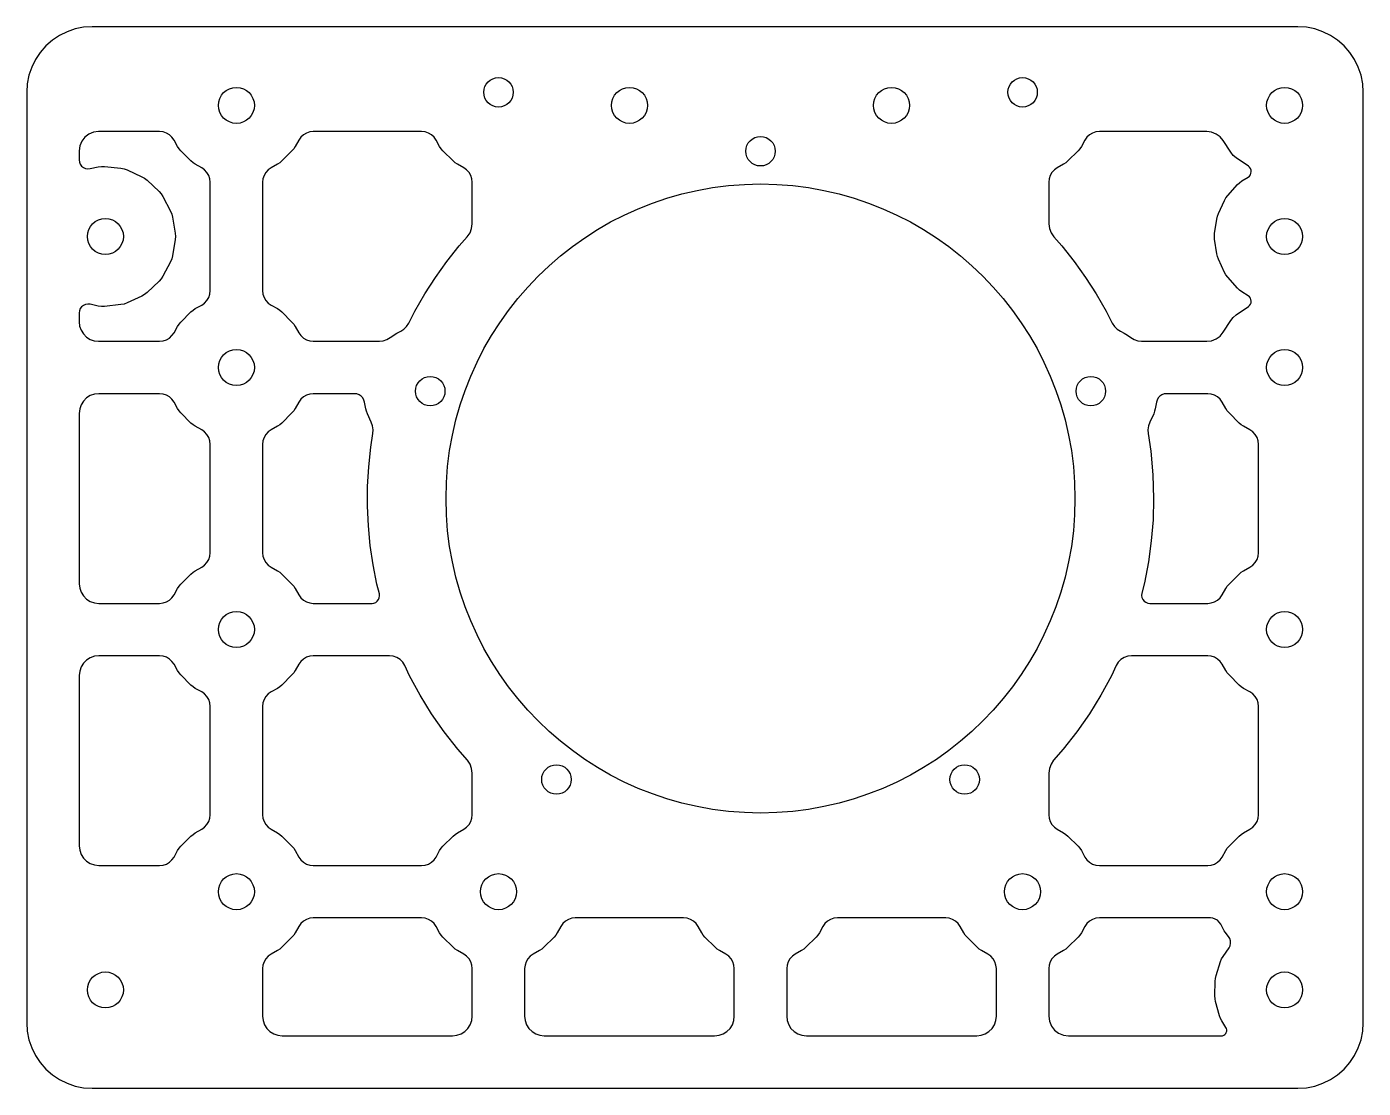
# Model space of a CAD drawing. Header units: millimetres. Extents: x 0 to 204, y 0 to 162.
import ezdxf

# ---------------------------------------------------------------- set-up
doc = ezdxf.new("R2010")
doc.units = ezdxf.units.MM
doc.layers.add('CUT', color=7, linetype='Continuous')

msp = doc.modelspace()

# ---------------------------------------------------------------- linework, layer by layer
at = {"layer": 'CUT'}
for points in [[(0, 10), (0.09, 8.69), (0.34, 7.41), (0.76, 6.17), (1.34, 5), (2.07, 3.91), (2.93, 2.93), (3.91, 2.07), (5, 1.34), (6.17, 0.76), (7.41, 0.34), (8.69, 0.09), (10, 0), (194, 0), (195.31, 0.09), (196.59, 0.34), (197.83, 0.76), (199, 1.34), (200.09, 2.07), (201.07, 2.93), (201.93, 3.91), (202.66, 5), (203.24, 6.17), (203.66, 7.41), (203.91, 8.69), (204, 10), (204, 152), (203.91, 153.31), (203.66, 154.59), (203.24, 155.83), (202.66, 157), (201.93, 158.09), (201.07, 159.07), (200.09, 159.93), (199, 160.66), (197.83, 161.24), (196.59, 161.66), (195.31, 161.91), (194, 162), (10, 162), (8.69, 161.91), (7.41, 161.66), (6.17, 161.24), (5, 160.66), (3.91, 159.93), (2.93, 159.07), (2.07, 158.09), (1.34, 157), (0.76, 155.83), (0.34, 154.59), (0.09, 153.31), (0, 152)], [(9.67, 119.65), (9.32, 119.68), (8.97, 119.63), (8.66, 119.48), (8.38, 119.27), (8.18, 118.99), (8.04, 118.66), (8, 118.32), (8, 116.95), (8.07, 116.29), (8.29, 115.67), (8.64, 115.11), (9.11, 114.64), (9.67, 114.29), (10.29, 114.07), (10.95, 114), (20.27, 114), (20.8, 114.06), (21.31, 114.22), (21.77, 114.49), (22.17, 114.86), (22.48, 115.29), (23.02, 116.27), (23.25, 116.62), (23.52, 116.93), (25.07, 118.48), (25.38, 118.75), (25.73, 118.98), (26.71, 119.52), (27.14, 119.83), (27.51, 120.23), (27.78, 120.69), (27.94, 121.2), (28, 121.73), (28, 138.27), (27.94, 138.8), (27.78, 139.31), (27.51, 139.77), (27.14, 140.17), (26.71, 140.48), (25.73, 141.02), (25.38, 141.25), (25.07, 141.52), (23.52, 143.07), (23.25, 143.38), (23.02, 143.73), (22.48, 144.71), (22.17, 145.14), (21.77, 145.51), (21.31, 145.78), (20.8, 145.94), (20.27, 146), (10.95, 146), (10.19, 145.9), (9.48, 145.6), (8.86, 145.14), (8.4, 144.52), (8.1, 143.81), (8, 143.05), (8, 141.68), (8.04, 141.34), (8.18, 141.01), (8.38, 140.73), (8.66, 140.52), (8.97, 140.37), (9.32, 140.32), (9.67, 140.35), (10.92, 140.63), (11.4, 140.69), (11.89, 140.68), (14.37, 140.41), (14.85, 140.32), (15.31, 140.16), (17.58, 139.11), (18, 138.87), (18.38, 138.57), (20.2, 136.85), (20.52, 136.49), (20.78, 136.08), (21.96, 133.87), (22.15, 133.42), (22.27, 132.95), (22.67, 130.49), (22.71, 130), (22.67, 129.51), (22.27, 127.05), (22.15, 126.58), (21.96, 126.13), (20.78, 123.92), (20.52, 123.51), (20.2, 123.15), (18.38, 121.43), (18, 121.13), (17.58, 120.89), (15.31, 119.84), (14.85, 119.68), (14.37, 119.59), (11.89, 119.32), (11.4, 119.31), (10.92, 119.37)], [(37.29, 140.48), (36.86, 140.17), (36.49, 139.77), (36.22, 139.31), (36.06, 138.8), (36, 138.27), (36, 121.73), (36.06, 121.2), (36.22, 120.69), (36.49, 120.23), (36.86, 119.83), (37.29, 119.52), (38.27, 118.98), (38.62, 118.75), (38.93, 118.48), (40.48, 116.93), (40.75, 116.62), (40.98, 116.27), (41.52, 115.29), (41.83, 114.86), (42.23, 114.49), (42.69, 114.22), (43.2, 114.06), (43.73, 114), (53.83, 114), (54.41, 114.06), (54.97, 114.25), (55.47, 114.55), (56.01, 114.95), (56.24, 115.1), (56.47, 115.23), (57.08, 115.53), (57.57, 115.85), (57.99, 116.26), (58.31, 116.75), (59.26, 118.61), (60.76, 121.22), (62.39, 123.75), (64.14, 126.19), (66.01, 128.54), (67.25, 129.94), (67.66, 130.54), (67.91, 131.21), (68, 131.93), (68, 138.27), (67.94, 138.8), (67.78, 139.31), (67.51, 139.77), (67.14, 140.17), (66.71, 140.48), (65.73, 141.02), (65.38, 141.25), (65.07, 141.52), (63.52, 143.07), (63.25, 143.38), (63.02, 143.73), (62.48, 144.71), (62.17, 145.14), (61.77, 145.51), (61.31, 145.78), (60.8, 145.94), (60.27, 146), (43.73, 146), (43.2, 145.94), (42.69, 145.78), (42.23, 145.51), (41.83, 145.14), (41.52, 144.71), (40.98, 143.73), (40.75, 143.38), (40.48, 143.07), (38.93, 141.52), (38.62, 141.25), (38.27, 141.02)], [(168.53, 114.55), (169.03, 114.25), (169.59, 114.06), (170.17, 114), (180.12, 114), (180.86, 114.09), (181.55, 114.37), (182.16, 114.8), (182.64, 115.38), (183.79, 117.16), (184.16, 117.63), (184.62, 118.02), (186.47, 119.28), (186.65, 119.44), (186.79, 119.64), (186.87, 119.87), (186.9, 120.12), (186.86, 120.36), (186.77, 120.59), (186.62, 120.78), (186.43, 120.94), (185.45, 121.54), (185.1, 121.8), (184.79, 122.1), (183.31, 123.77), (183.04, 124.12), (182.83, 124.5), (181.89, 126.52), (181.73, 126.93), (181.64, 127.36), (181.31, 129.57), (181.28, 130), (181.31, 130.43), (181.64, 132.64), (181.73, 133.07), (181.89, 133.48), (182.83, 135.5), (183.04, 135.88), (183.31, 136.23), (184.79, 137.9), (185.1, 138.2), (185.45, 138.46), (186.43, 139.06), (186.62, 139.22), (186.77, 139.41), (186.86, 139.64), (186.9, 139.88), (186.87, 140.13), (186.79, 140.36), (186.65, 140.56), (186.47, 140.72), (184.62, 141.98), (184.16, 142.37), (183.79, 142.84), (182.64, 144.62), (182.16, 145.2), (181.55, 145.63), (180.86, 145.91), (180.12, 146), (163.73, 146), (163.2, 145.94), (162.69, 145.78), (162.23, 145.51), (161.83, 145.14), (161.52, 144.71), (160.98, 143.73), (160.75, 143.38), (160.48, 143.07), (158.93, 141.52), (158.62, 141.25), (158.27, 141.02), (157.29, 140.48), (156.86, 140.17), (156.49, 139.77), (156.22, 139.31), (156.06, 138.8), (156, 138.27), (156, 131.93), (156.09, 131.21), (156.34, 130.54), (156.75, 129.94), (157.99, 128.54), (159.86, 126.19), (161.61, 123.75), (163.24, 121.22), (164.74, 118.61), (165.69, 116.75), (166.01, 116.26), (166.43, 115.85), (166.92, 115.53), (167.53, 115.23), (167.76, 115.1), (167.99, 114.95)], [(11, 106), (10.33, 105.92), (9.7, 105.7), (9.13, 105.35), (8.65, 104.87), (8.3, 104.3), (8.08, 103.67), (8, 103), (8, 77), (8.08, 76.33), (8.3, 75.7), (8.65, 75.13), (9.13, 74.65), (9.7, 74.3), (10.33, 74.08), (11, 74), (20.27, 74), (20.8, 74.06), (21.31, 74.22), (21.77, 74.49), (22.17, 74.86), (22.48, 75.29), (23.02, 76.27), (23.25, 76.62), (23.52, 76.93), (25.07, 78.48), (25.38, 78.75), (25.73, 78.98), (26.71, 79.52), (27.14, 79.83), (27.51, 80.23), (27.78, 80.69), (27.94, 81.2), (28, 81.73), (28, 98.27), (27.94, 98.8), (27.78, 99.31), (27.51, 99.77), (27.14, 100.17), (26.71, 100.48), (25.73, 101.02), (25.38, 101.25), (25.07, 101.52), (23.52, 103.07), (23.25, 103.38), (23.02, 103.73), (22.48, 104.71), (22.17, 105.14), (21.77, 105.51), (21.31, 105.78), (20.8, 105.94), (20.27, 106)], [(37.29, 100.48), (36.86, 100.17), (36.49, 99.77), (36.22, 99.31), (36.06, 98.8), (36, 98.27), (36, 81.73), (36.06, 81.2), (36.22, 80.69), (36.49, 80.23), (36.86, 79.83), (37.29, 79.52), (38.27, 78.98), (38.62, 78.75), (38.93, 78.48), (40.48, 76.93), (40.75, 76.62), (40.98, 76.27), (41.52, 75.29), (41.83, 74.86), (42.23, 74.49), (42.69, 74.22), (43.2, 74.06), (43.73, 74), (52.7, 74), (52.99, 74.04), (53.27, 74.15), (53.51, 74.33), (53.69, 74.57), (53.81, 74.84), (53.85, 75.13), (53.82, 75.43), (53.44, 76.92), (52.86, 79.87), (52.43, 82.85), (52.14, 85.84), (52.01, 88.84), (52.03, 91.85), (52.2, 94.86), (52.52, 97.85), (52.84, 99.91), (52.87, 100.5), (52.79, 101.09), (52.59, 101.65), (51.99, 102.93), (51.84, 103.31), (51.75, 103.7), (51.58, 104.68), (51.47, 105.03), (51.29, 105.35), (51.04, 105.63), (50.73, 105.83), (50.38, 105.96), (50.01, 106), (43.73, 106), (43.2, 105.94), (42.69, 105.78), (42.23, 105.51), (41.83, 105.14), (41.52, 104.71), (40.98, 103.73), (40.75, 103.38), (40.48, 103.07), (38.93, 101.52), (38.62, 101.25), (38.27, 101.02)], [(172, 90), (171.91, 86.76), (171.65, 83.53), (171.21, 80.32), (170.61, 77.14), (170.21, 75.54), (170.17, 75.22), (170.22, 74.9), (170.35, 74.61), (170.54, 74.36), (170.8, 74.16), (171.1, 74.04), (171.41, 74), (180.27, 74), (180.8, 74.06), (181.31, 74.22), (181.77, 74.49), (182.17, 74.86), (182.48, 75.29), (183.02, 76.27), (183.25, 76.62), (183.52, 76.93), (185.07, 78.48), (185.38, 78.75), (185.73, 78.98), (186.71, 79.52), (187.14, 79.83), (187.51, 80.23), (187.78, 80.69), (187.94, 81.2), (188, 81.73), (188, 98.27), (187.94, 98.8), (187.78, 99.31), (187.51, 99.77), (187.14, 100.17), (186.71, 100.48), (185.73, 101.02), (185.38, 101.25), (185.07, 101.52), (183.52, 103.07), (183.25, 103.38), (183.02, 103.73), (182.48, 104.71), (182.17, 105.14), (181.77, 105.51), (181.31, 105.78), (180.8, 105.94), (180.27, 106), (173.99, 106), (173.62, 105.96), (173.27, 105.83), (172.96, 105.63), (172.71, 105.35), (172.53, 105.03), (172.42, 104.68), (172.25, 103.7), (172.16, 103.31), (172.01, 102.93), (171.4, 101.64), (171.21, 101.09), (171.12, 100.5), (171.15, 99.92), (171.56, 97.23), (171.89, 93.62)], [(11, 66), (10.33, 65.92), (9.7, 65.7), (9.13, 65.35), (8.65, 64.87), (8.3, 64.3), (8.08, 63.67), (8, 63), (8, 37), (8.08, 36.33), (8.3, 35.7), (8.65, 35.13), (9.13, 34.65), (9.7, 34.3), (10.33, 34.08), (11, 34), (20.27, 34), (20.8, 34.06), (21.31, 34.22), (21.77, 34.49), (22.17, 34.86), (22.48, 35.29), (23.02, 36.27), (23.25, 36.62), (23.52, 36.93), (25.07, 38.48), (25.38, 38.75), (25.73, 38.98), (26.71, 39.52), (27.14, 39.83), (27.51, 40.23), (27.78, 40.69), (27.94, 41.2), (28, 41.73), (28, 58.27), (27.94, 58.8), (27.78, 59.31), (27.51, 59.77), (27.14, 60.17), (26.71, 60.48), (25.73, 61.02), (25.38, 61.25), (25.07, 61.52), (23.52, 63.07), (23.25, 63.38), (23.02, 63.73), (22.48, 64.71), (22.17, 65.14), (21.77, 65.51), (21.31, 65.78), (20.8, 65.94), (20.27, 66)], [(37.29, 60.48), (36.86, 60.17), (36.49, 59.77), (36.22, 59.31), (36.06, 58.8), (36, 58.27), (36, 41.73), (36.06, 41.2), (36.22, 40.69), (36.49, 40.23), (36.86, 39.83), (37.29, 39.52), (38.27, 38.98), (38.62, 38.75), (38.93, 38.48), (40.48, 36.93), (40.75, 36.62), (40.98, 36.27), (41.52, 35.29), (41.83, 34.86), (42.23, 34.49), (42.69, 34.22), (43.2, 34.06), (43.73, 34), (60.27, 34), (60.8, 34.06), (61.31, 34.22), (61.77, 34.49), (62.17, 34.86), (62.48, 35.29), (63.02, 36.27), (63.25, 36.62), (63.52, 36.93), (65.07, 38.48), (65.38, 38.75), (65.73, 38.98), (66.71, 39.52), (67.14, 39.83), (67.51, 40.23), (67.78, 40.69), (67.94, 41.2), (68, 41.73), (68, 48.08), (67.91, 48.79), (67.66, 49.46), (67.26, 50.06), (65.79, 51.74), (63.72, 54.38), (61.8, 57.14), (60.04, 60), (58.44, 62.96), (57.71, 64.51), (57.4, 65.01), (56.99, 65.43), (56.5, 65.74), (55.94, 65.93), (55.36, 66), (43.73, 66), (43.2, 65.94), (42.69, 65.78), (42.23, 65.51), (41.83, 65.14), (41.52, 64.71), (40.98, 63.73), (40.75, 63.38), (40.48, 63.07), (38.93, 61.52), (38.62, 61.25), (38.27, 61.02)], [(161.52, 35.29), (161.83, 34.86), (162.23, 34.49), (162.69, 34.22), (163.2, 34.06), (163.73, 34), (180.27, 34), (180.8, 34.06), (181.31, 34.22), (181.77, 34.49), (182.17, 34.86), (182.48, 35.29), (183.02, 36.27), (183.25, 36.62), (183.52, 36.93), (185.07, 38.48), (185.38, 38.75), (185.73, 38.98), (186.71, 39.52), (187.14, 39.83), (187.51, 40.23), (187.78, 40.69), (187.94, 41.2), (188, 41.73), (188, 58.27), (187.94, 58.8), (187.78, 59.31), (187.51, 59.77), (187.14, 60.17), (186.71, 60.48), (185.73, 61.02), (185.38, 61.25), (185.07, 61.52), (183.52, 63.07), (183.25, 63.38), (183.02, 63.73), (182.48, 64.71), (182.17, 65.14), (181.77, 65.51), (181.31, 65.78), (180.8, 65.94), (180.27, 66), (168.64, 66), (168.06, 65.93), (167.5, 65.74), (167.01, 65.43), (166.6, 65.01), (166.29, 64.51), (165.56, 62.96), (163.96, 60), (162.2, 57.14), (160.28, 54.38), (158.21, 51.74), (156.74, 50.06), (156.34, 49.46), (156.09, 48.79), (156, 48.08), (156, 41.73), (156.06, 41.2), (156.22, 40.69), (156.49, 40.23), (156.86, 39.83), (157.29, 39.52), (158.27, 38.98), (158.62, 38.75), (158.93, 38.48), (160.48, 36.93), (160.75, 36.62), (160.98, 36.27)], [(43.73, 26), (43.2, 25.94), (42.69, 25.78), (42.23, 25.51), (41.83, 25.14), (41.52, 24.71), (40.98, 23.73), (40.75, 23.38), (40.48, 23.07), (38.93, 21.52), (38.62, 21.25), (38.27, 21.02), (37.29, 20.48), (36.86, 20.17), (36.49, 19.77), (36.22, 19.31), (36.06, 18.8), (36, 18.27), (36, 11), (36.08, 10.33), (36.3, 9.7), (36.65, 9.13), (37.13, 8.65), (37.7, 8.3), (38.33, 8.08), (39, 8), (65, 8), (65.67, 8.08), (66.3, 8.3), (66.87, 8.65), (67.35, 9.13), (67.7, 9.7), (67.92, 10.33), (68, 11), (68, 18.27), (67.94, 18.8), (67.78, 19.31), (67.51, 19.77), (67.14, 20.17), (66.71, 20.48), (65.73, 21.02), (65.38, 21.25), (65.07, 21.52), (63.52, 23.07), (63.25, 23.38), (63.02, 23.73), (62.48, 24.71), (62.17, 25.14), (61.77, 25.51), (61.31, 25.78), (60.8, 25.94), (60.27, 26)], [(77.29, 20.48), (76.86, 20.17), (76.49, 19.77), (76.22, 19.31), (76.06, 18.8), (76, 18.27), (76, 11), (76.08, 10.33), (76.3, 9.7), (76.65, 9.13), (77.13, 8.65), (77.7, 8.3), (78.33, 8.08), (79, 8), (105, 8), (105.67, 8.08), (106.3, 8.3), (106.87, 8.65), (107.35, 9.13), (107.7, 9.7), (107.92, 10.33), (108, 11), (108, 18.27), (107.94, 18.8), (107.78, 19.31), (107.51, 19.77), (107.14, 20.17), (106.71, 20.48), (105.73, 21.02), (105.38, 21.25), (105.07, 21.52), (103.52, 23.07), (103.25, 23.38), (103.02, 23.73), (102.48, 24.71), (102.17, 25.14), (101.77, 25.51), (101.31, 25.78), (100.8, 25.94), (100.27, 26), (83.73, 26), (83.2, 25.94), (82.69, 25.78), (82.23, 25.51), (81.83, 25.14), (81.52, 24.71), (80.98, 23.73), (80.75, 23.38), (80.48, 23.07), (78.93, 21.52), (78.62, 21.25), (78.27, 21.02)], [(117.29, 20.48), (116.86, 20.17), (116.49, 19.77), (116.22, 19.31), (116.06, 18.8), (116, 18.27), (116, 11), (116.08, 10.33), (116.3, 9.7), (116.65, 9.13), (117.13, 8.65), (117.7, 8.3), (118.33, 8.08), (119, 8), (145, 8), (145.67, 8.08), (146.3, 8.3), (146.87, 8.65), (147.35, 9.13), (147.7, 9.7), (147.92, 10.33), (148, 11), (148, 18.27), (147.94, 18.8), (147.78, 19.31), (147.51, 19.77), (147.14, 20.17), (146.71, 20.48), (145.73, 21.02), (145.38, 21.25), (145.07, 21.52), (143.52, 23.07), (143.25, 23.38), (143.02, 23.73), (142.48, 24.71), (142.17, 25.14), (141.77, 25.51), (141.31, 25.78), (140.8, 25.94), (140.27, 26), (123.73, 26), (123.2, 25.94), (122.69, 25.78), (122.23, 25.51), (121.83, 25.14), (121.52, 24.71), (120.98, 23.73), (120.75, 23.38), (120.48, 23.07), (118.93, 21.52), (118.62, 21.25), (118.27, 21.02)], [(157.29, 20.48), (156.86, 20.17), (156.49, 19.77), (156.22, 19.31), (156.06, 18.8), (156, 18.27), (156, 11), (156.1, 10.22), (156.4, 9.5), (156.88, 8.88), (157.5, 8.4), (158.22, 8.1), (159, 8), (182.31, 8), (182.51, 8.02), (182.7, 8.09), (182.86, 8.2), (183, 8.35), (183.09, 8.53), (183.15, 8.72), (183.15, 8.92), (183.11, 9.11), (183.02, 9.29), (182.41, 10.27), (182.2, 10.65), (182.06, 11.07), (181.45, 13.23), (181.37, 13.65), (181.34, 14.09), (181.39, 16.33), (181.43, 16.77), (181.53, 17.19), (182.22, 19.33), (182.38, 19.73), (182.6, 20.11), (183.51, 21.43), (183.68, 21.76), (183.76, 22.12), (183.75, 22.49), (183.65, 22.85), (183.45, 23.16), (182.94, 23.8), (182.77, 24.05), (182.62, 24.31), (182.24, 25.04), (182.03, 25.36), (181.75, 25.63), (181.42, 25.83), (181.06, 25.96), (180.67, 26), (163.73, 26), (163.2, 25.94), (162.69, 25.78), (162.23, 25.51), (161.83, 25.14), (161.52, 24.71), (160.98, 23.73), (160.75, 23.38), (160.48, 23.07), (158.93, 21.52), (158.62, 21.25), (158.27, 21.02)]]:
    msp.add_lwpolyline(points, close=True, dxfattribs=at)
for centre, radius in [((72, 152), 2.25), ((152, 152), 2.25), ((32, 150), 2.75), ((92, 150), 2.75), ((132, 150), 2.75), ((192, 150), 2.75), ((112, 143), 2.25), ((112, 90), 48), ((12, 130), 2.75), ((192, 130), 2.75), ((32, 110), 2.75), ((192, 110), 2.75), ((61.59, 106.38), 2.25), ((162.41, 106.38), 2.25), ((32, 70), 2.75), ((192, 70), 2.75), ((80.85, 47.12), 2.25), ((143.15, 47.12), 2.25), ((32, 30), 2.75), ((72, 30), 2.75), ((152, 30), 2.75), ((192, 30), 2.75), ((12, 15), 2.75), ((192, 15), 2.75)]:
    msp.add_circle(centre, radius, dxfattribs=at)

doc.saveas('drawing.dxf')
